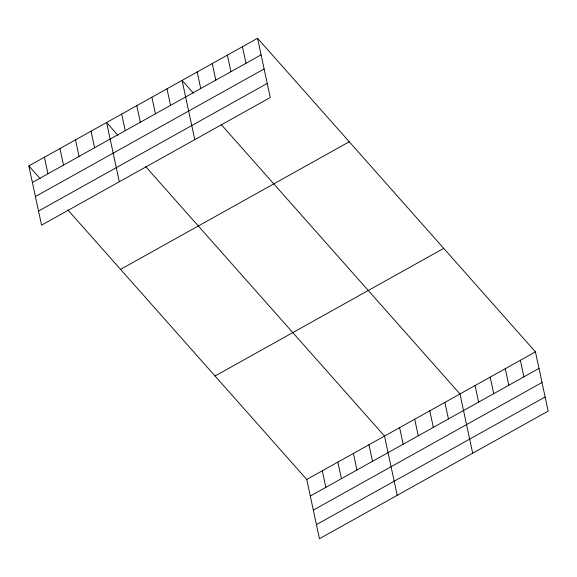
<?xml version="1.0" encoding="UTF-8"?>
<svg xmlns="http://www.w3.org/2000/svg" width="577" height="577" viewBox="0 0 577 577"><rect width="100%" height="100%" fill="white"/><g stroke="black" fill="none" stroke-linecap="round" stroke-linejoin="round"><path stroke-width="0.87" d="M257.551 38.284L270.252 97.527L41.551 225.138L28.85 165.902L257.551 38.284L535.449 351.862L548.15 411.098L319.449 538.716L306.748 479.473L67.913 209.978M32.399 182.462L261.1 54.844M35.421 196.541L264.122 68.93M38.529 211.052L267.23 83.441M120.557 269.38L349.258 141.769M215.041 375.995L443.742 248.377M306.748 479.473L535.449 351.862M310.296 496.032L538.997 368.414M313.318 510.118L542.019 382.501M316.434 524.63L545.128 397.012M193.403 93.171L182.08 80.398L194.781 139.641M221.142 124.473L459.977 393.968L472.678 453.212M117.932 135.285L106.608 122.512L119.309 181.755M145.671 166.587L384.506 436.082L397.207 495.326M28.85 165.902L40.174 178.675M520.353 360.279L523.909 376.839M505.264 368.703L508.813 385.263M490.169 377.127L493.717 393.687M475.073 385.551L478.621 402.104M444.881 402.393L448.437 418.952M429.793 410.817L433.341 427.377M414.697 419.241L418.246 435.794M399.601 427.658L403.15 444.218M368.955 444.759L372.504 461.319M353.405 453.435L356.954 469.995M337.855 462.119L341.404 478.672M242.455 46.708L246.004 63.268M322.305 470.796L325.854 487.356M227.36 55.132L230.908 71.692M212.264 63.557L215.82 80.109M197.175 71.974L200.724 88.533M166.984 88.822L170.532 105.382M151.888 97.246L155.444 113.806M136.799 105.67L140.348 122.223M121.704 114.087L125.252 130.647M91.058 131.188L94.606 147.748M75.508 139.865L79.056 156.425M59.95 148.541L63.506 165.101M44.4 157.225L47.949 173.778"/></g></svg>
